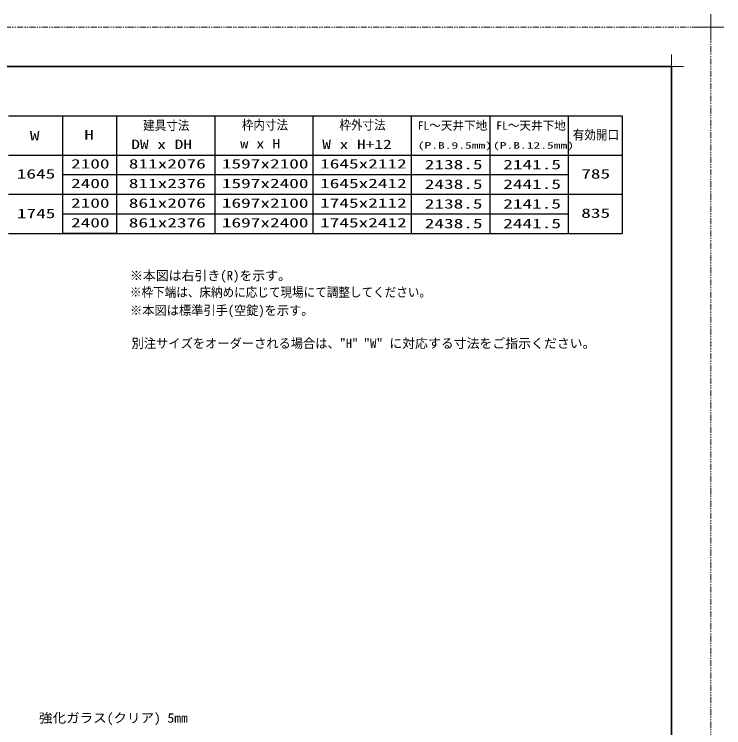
# Model space of a CAD drawing. Units: millimetres, scale not verified. Extents: x -1306 to 1306, y -607 to 607.
# Drawn here: x -322 to 400, y -119 to 607 of the extents above; entities that cross this region are included whole.
import ezdxf
from ezdxf.enums import TextEntityAlignment as Align

# ---------------------------------------------------------------- set-up
doc = ezdxf.new("R2010")
doc.units = ezdxf.units.MM
doc.header["$LTSCALE"] = 5
doc.linetypes.add('USER1', pattern=[2.5, 1.25, -0.25, 0.25, -0.25, 0.25, -0.25])
for name, color, linetype, lineweight in [('0-1_線(黄)', 2, 'Continuous', 15), ('0-3_陰線', 4, 'USER1', 9), ('0-D_線(白)', 7, 'Continuous', 30), ('1-1_寸法線', 3, 'Continuous', 13), ('1-4_DEFPOINTS', 7, 'Continuous', 5), ('1-7_図面枠', 7, 'Continuous', 35), ('1-8_一般', 7, 'Continuous', 5)]:
    doc.layers.add(name, color=color, linetype=linetype, lineweight=lineweight)
doc.styles.add('ＭＳ ゴシック', font='')
doc.styles.get('ＭＳ ゴシック').set_extended_font_data('MS Gothic')

# ---------------------------------------------------------------- blocks, each defined once
blk = doc.blocks.new('グループ-13-1')
at = {"layer": '1-8_一般'}
for p, q in [((62041.6, -14029.5), (62041.6, -13365.5)), ((61709.6, -13697.5), (62373.6, -13697.5))]:
    blk.add_line(p, q, dxfattribs=at)

msp = doc.modelspace()

# ---------------------------------------------------------------- linework, layer by layer
at = {"layer": '0-3_陰線'}
for p, q in [((387.036, 594), (-1292.964, 594)), ((387.036, -594), (387.036, 594))]:
    msp.add_line(p, q, dxfattribs=at)
at = {"layer": '0-D_線(白)'}
for p, q in [((-327.964, 504), (297.036, 504)), ((-272.964, 504), (-272.964, 384)), ((-217.964, 504), (-217.964, 384)), ((-117.964, 504), (-117.964, 384)), ((-17.964, 504), (-17.964, 384)), ((82.036, 504), (82.036, 384)), ((162.036, 504), (162.036, 384)), ((242.036, 504), (242.036, 384)), ((297.036, 504), (297.036, 384)), ((-327.964, 464), (297.036, 464)), ((-272.964, 444), (242.036, 444)), ((-327.964, 424), (297.036, 424)), ((-272.964, 404), (242.036, 404)), ((-327.964, 384), (297.036, 384)), ((-217.964, 384), (-272.964, 384)), ((-217.964, 384), (82.036, 384))]:
    msp.add_line(p, q, dxfattribs=at)
at = {"layer": '1-4_DEFPOINTS'}
for p, q in [((347.036, 541.55), (347.036, 566.45)), ((334.586, 554), (359.486, 554))]:
    msp.add_line(p, q, dxfattribs=at)
at = {"layer": '1-7_図面枠'}
msp.add_lwpolyline([(-1252.964, -554), (347.036, -554), (347.036, 554), (-1252.964, 554)], close=True, dxfattribs=at)

# ---------------------------------------------------------------- block references
at = {"layer": '0-3_陰線', "xscale": 0.04, "yscale": 0.04}
msp.add_blockref('グループ-13-1', (-2094.629, 1141.9), dxfattribs=at)

# ---------------------------------------------------------------- texts
at = {"layer": '0-1_線(黄)', "style": 'ＭＳ ゴシック'}
for s, height, width, p in [('建具寸法', 9.604, 0.9, (-190.965, 486.519)), ('枠内寸法', 9.604, 0.9, (-90.438, 487.002)), ('枠外寸法', 9.604, 0.9, (8.954, 487.002)), ('W', 9.604, 1.5, (-306.217, 475.906)), ('H', 9.604, 1.5, (-250.826, 476.887)), ('有効開口', 9.604, 0.9, (246.543, 476.887)), ('DW x DH', 9.621, 1.35, (-202.967, 467.19)), ('w x H', 9.621, 1.25, (-92.014, 467.877)), ('W x H+12', 9.621, 1.35, (-8.471, 467.122)), ('(P.B.9.5mm)', 6.735, 1.5, (88.732, 468.393)), ('(P.B.12.5mm)', 6.735, 1.5, (165.352, 468.393)), ('2100', 9.604, 1.5, (-264.301, 447.388)), ('811x2076', 9.604, 1.5, (-205.524, 447.387)), ('1597x2100', 9.604, 1.5, (-110.729, 447.387)), ('1645x2112', 9.604, 1.5, (-10.729, 447.387)), ('2138.5', 9.604, 1.5, (95.9, 446.61)), ('2141.5', 9.604, 1.5, (175.805, 446.61)), ('1645', 9.604, 1.5, (-319.621, 437.121)), ('785', 9.604, 1.5, (255.222, 437.157)), ('2400', 9.604, 1.5, (-264.301, 427.388)), ('811x2376', 9.604, 1.5, (-205.524, 427.387)), ('1597x2400', 9.604, 1.5, (-110.729, 427.387)), ('1645x2412', 9.604, 1.5, (-10.729, 427.387)), ('2438.5', 9.604, 1.5, (95.9, 426.61)), ('2441.5', 9.604, 1.5, (175.805, 426.61)), ('2100', 9.604, 1.5, (-264.301, 407.388)), ('861x2076', 9.604, 1.5, (-205.524, 407.387)), ('1697x2100', 9.604, 1.5, (-110.729, 407.387)), ('1745x2112', 9.604, 1.5, (-10.729, 407.387)), ('2138.5', 9.604, 1.5, (95.9, 406.61)), ('2141.5', 9.604, 1.5, (175.805, 406.61)), ('1745', 9.604, 1.5, (-319.479, 396.817)), ('835', 9.604, 1.5, (255.222, 397.157)), ('2400', 9.604, 1.5, (-264.301, 387.388)), ('861x2376', 9.604, 1.5, (-205.524, 387.387)), ('1697x2400', 9.604, 1.5, (-110.729, 387.387)), ('1745x2412', 9.604, 1.5, (-10.729, 387.387)), ('2438.5', 9.604, 1.5, (95.9, 386.61)), ('2441.5', 9.604, 1.5, (175.805, 386.61)), ('※枠下端は、床納めに応じて現場にて調整してください。', 9.604, 0.9, (-204.318, 316.722)), ('※本図は標準引手(空錠)を示す。', 9.621, 0.95, (-204.318, 298.151)), ('別注サイズをオーダーされる場合は、"H"', 9.621, 0.95, (-202.626, 264.617))]:
    msp.add_text(s, height=height, dxfattribs=dict(at, width=width)).set_placement(p, align=Align.BOTTOM_LEFT)
for s, height, p in [('FL～天井下地', 8.659, (88.695, 487.035)), ('FL～天井下地', 8.659, (168.695, 487.035)), ('※本図は右引き(R)を示す。', 9.621, (-204.318, 333.571)), ('"W" に対応する寸法をご指示ください。', 9.621, (33.566, 264.617))]:
    msp.add_text(s, height=height, dxfattribs=at).set_placement(p, align=Align.BOTTOM_LEFT)
at = {"layer": '1-1_寸法線', "style": 'ＭＳ ゴシック', "width": 1.05}
msp.add_text('強化ガラス(クリア) 5mm', height=9.621, dxfattribs=at).set_placement((-296.917, -116.788), align=Align.BOTTOM_LEFT)

doc.saveas('drawing.dxf')
